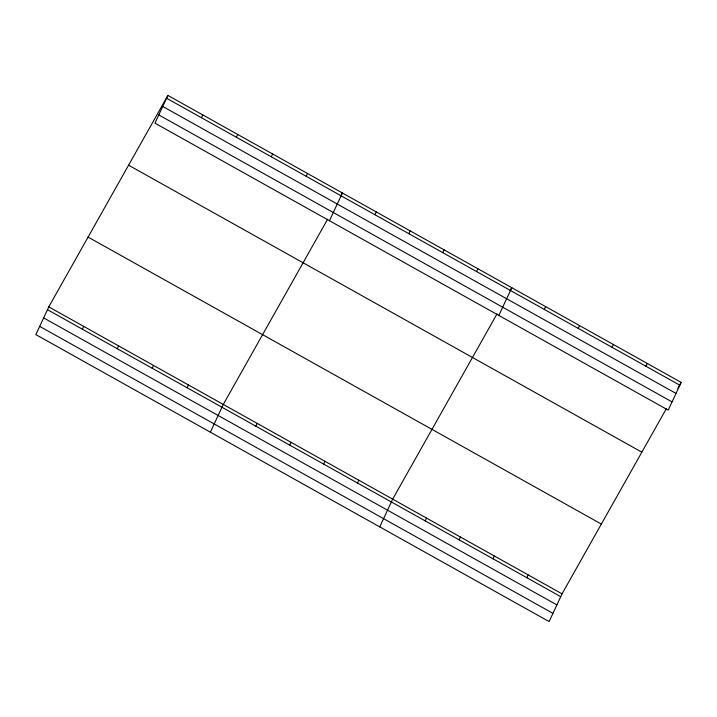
<?xml version="1.0" encoding="UTF-8"?>
<svg xmlns="http://www.w3.org/2000/svg" width="717" height="717" viewBox="0 0 717 717"><rect width="100%" height="100%" fill="white"/><g stroke="black" fill="none" stroke-linecap="round" stroke-linejoin="round"><path stroke-width="1.08" d="M167.886 95.415L154.953 123.154L668.217 410.133L681.15 382.394L167.886 95.415L48.783 306.867L35.85 334.606L549.114 621.585L562.047 593.846L666.407 408.565M82.374 329.202L83.683 326.378M201.477 117.74L202.786 114.926M117.274 348.713L118.592 345.899M236.377 137.261L237.694 134.446M152.174 368.224L153.492 365.41M271.277 156.772L272.594 153.958M187.074 387.745L188.392 384.93M306.186 176.292L307.494 173.469M210.359 432.181L223.292 404.442L327.66 219.16M329.462 220.728L342.394 192.99L340.754 195.893M255.852 426.194L257.17 423.38M374.955 214.742L376.273 211.927M289.731 445.14L291.048 442.326M408.833 233.688L410.151 230.874M323.609 464.078L324.918 461.264M442.712 252.626L444.02 249.812M357.478 483.016L358.796 480.202M476.581 271.564L477.898 268.75M379.732 526.878L392.674 499.149L497.033 313.858M498.844 315.426L511.777 287.696L510.137 290.6M425.235 520.901L426.543 518.086M544.337 309.448L545.646 306.634M459.104 539.838L460.422 537.024M578.216 328.386L579.524 325.572M492.982 558.785L494.3 555.971M612.085 347.333L613.402 344.518M526.861 577.723L528.169 574.909M645.963 366.27L647.272 363.456M677.879 388.211L681.15 382.394M166.577 98.229L679.841 385.208M162.741 106.457L676.006 393.436M158.789 114.926L672.053 401.905M128.585 165.197L641.849 452.176M88.083 237.085L601.348 524.073M48.783 306.867L562.047 593.846M47.474 309.681L560.73 596.661M43.638 317.909L556.903 604.888M39.686 326.378L552.95 613.358"/></g></svg>
